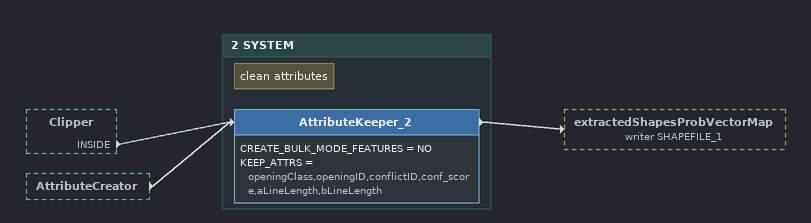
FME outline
Clipper [outside]
    INSIDE -> AttributeKeeper_2
AttributeCreator [outside]
    -> AttributeKeeper_2

Bookmark: 2 SYSTEM
Note: clean attributes
AttributeKeeper_2
    CREATE_BULK_MODE_FEATURES = NO
    KEEP_ATTRS = openingClass,openingID,conflictID,conf_score,aLineLength,bLineLength
    -> extractedShapesProbVectorMap (writer SHAPEFILE_1)
